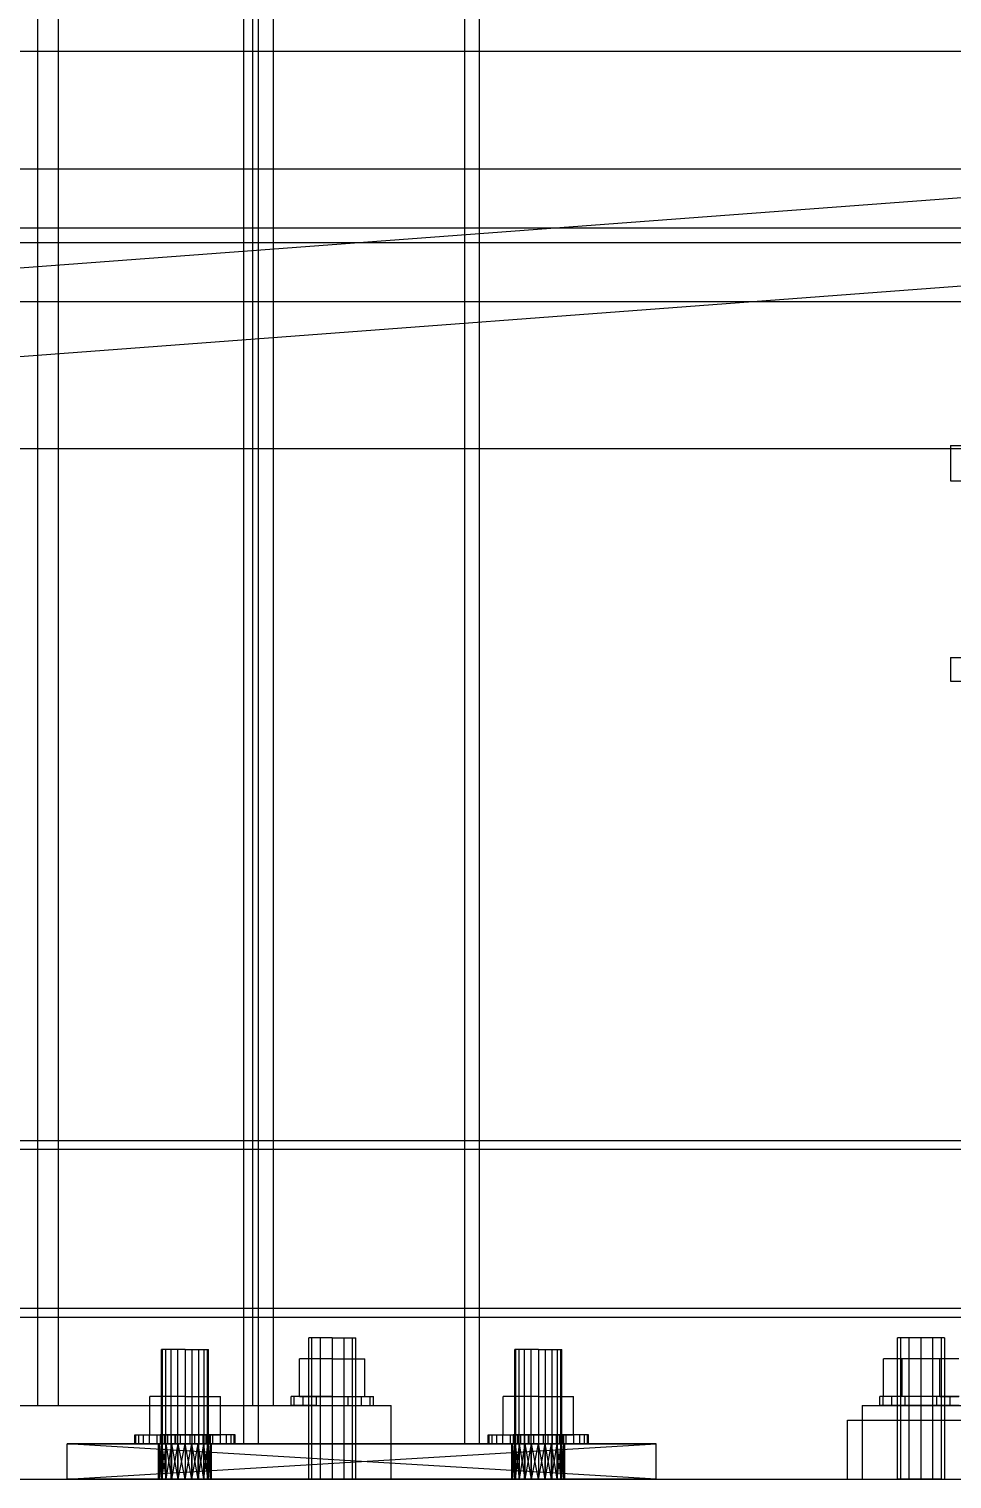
# Model space of a CAD drawing. Header units: millimetres. Extents: x -1970 to 59977, y -50268 to 6837.
# Drawn here: x 937 to 1250.5, y -36000 to -35507.5 of the extents above; entities that cross this region are included whole.
import ezdxf

# ---------------------------------------------------------------- set-up
doc = ezdxf.new("R2010")
doc.units = ezdxf.units.MM
for name, color, linetype, lineweight in [('COTAS_O', 1, 'Continuous', 0), ('frontal_C01', 7, 'Continuous', 0), ('frontal_C04', 7, 'Continuous', 0), ('frontal_secador', 7, 'Continuous', 0)]:
    doc.layers.add(name, color=color, linetype=linetype, lineweight=lineweight)
doc.dimstyles.new('R19_100', dxfattribs={"dimtxt": 250, "dimasz": 150, "dimexe": 150, "dimexo": 80, "dimgap": 100, "dimtad": 1, "dimtih": 1, "dimtoh": 1, "dimdsep": 46, "dimcen": 0.09, "dimadec": 0, "dimazin": 0, "dimtfac": 1, "dimtdec": 4, "dimtofl": 0, "dimtmove": 0, "dimatfit": 3, "dimfxl": 1, "dimtolj": 1, "dimtzin": 0, "dimarcsym": 0})

# ---------------------------------------------------------------- blocks, each defined once
blk = doc.blocks.new('*D47')
at = {"layer": 'COTAS_O', "color": 0, "lineweight": -2, "transparency": 16777216}
for p, q in [((-1400, -35920), (-1400, -35150)), ((1400, -35920), (1400, -35150)), ((-1250, -35300), (1250, -35300))]:
    blk.add_line(p, q, dxfattribs=at)
at = {"layer": 'COTAS_O', "color": 0, "transparency": 16777216}
for points in [[(-1250, -35275), (-1250, -35325), (-1400, -35300)], [(1250, -35275), (1250, -35325), (1400, -35300)]]:
    blk.add_solid(points, dxfattribs=at)
at = {"layer": 'Defpoints', "color": 0, "transparency": 16777216}
for p in [(1400, -35300), (-1400, -36000), (1400, -36000)]:
    blk.add_point(p, dxfattribs=at)

msp = doc.modelspace()

# ---------------------------------------------------------------- linework, layer by layer
at = {"layer": 'frontal_C01'}
for p, q in [((940, -35975), (940, -33288.062)), ((947, -35975), (947, -33288.062)), ((1013, -35975), (1013, -33288.062)), ((1020, -35975), (1020, -33288.062)), ((1033.072, -35952), (1032, -35952)), ((1032, -36000), (1032, -35952)), ((1036, -35952), (1033.072, -35952)), ((1033.072, -36000), (1033.072, -35952)), ((1040, -35952), (1036, -35952)), ((1036, -36000), (1036, -35952)), ((1040, -35952), (1044, -35952)), ((1040, -35952), (1040, -36000)), ((1044, -35952), (1046.928, -35952)), ((1044, -36000), (1044, -35952)), ((1046.928, -35952), (1048, -35952)), ((1046.928, -36000), (1046.928, -35952)), ((1048, -36000), (1048, -35952)), ((1040, -35959.2), (1028.915, -35959.2)), ((1028.915, -35972), (1028.915, -35959.2)), ((1040, -35959.2), (1051.085, -35959.2)), ((1040, -35959.2), (1040, -35972)), ((1051.085, -35972), (1051.085, -35959.2)), ((1027.066, -35972), (1026, -35972)), ((1026, -35975), (1026, -35972)), ((1030.101, -35972), (1027.066, -35972)), ((1027.066, -35975), (1027.066, -35972)), ((1028.915, -35972), (1040, -35972)), ((1034.642, -35972), (1030.101, -35972)), ((1030.101, -35975), (1030.101, -35972)), ((1040, -35972), (1034.642, -35972)), ((1034.642, -35975), (1034.642, -35972)), ((1040, -35972), (1045.358, -35972)), ((1040, -35972), (1040, -35975)), ((1040, -35972), (1051.085, -35972)), ((1045.358, -35972), (1049.899, -35972)), ((1045.358, -35975), (1045.358, -35972)), ((1049.899, -35972), (1052.934, -35972)), ((1049.899, -35975), (1049.899, -35972)), ((1052.934, -35972), (1054, -35972)), ((1052.934, -35975), (1052.934, -35972)), ((1054, -35975), (1054, -35972)), ((900, -35975), (1060, -35975)), ((940, -35975), (947, -35975)), ((947, -35975), (1013, -35975)), ((1013, -35975), (1020, -35975)), ((1027.066, -35975), (1026, -35975)), ((1030.101, -35975), (1027.066, -35975)), ((1034.642, -35975), (1030.101, -35975)), ((1034.642, -35975), (1040, -35975)), ((1040, -35975), (1045.358, -35975)), ((1045.358, -35975), (1049.899, -35975)), ((1049.899, -35975), (1052.934, -35975)), ((1052.934, -35975), (1054, -35975)), ((1060, -36000), (1060, -35975)), ((900, -36000), (1060, -36000)), ((1033.072, -36000), (1032, -36000)), ((1036, -36000), (1033.072, -36000)), ((1036, -36000), (1040, -36000)), ((1040, -36000), (1044, -36000)), ((1044, -36000), (1046.928, -36000)), ((1046.928, -36000), (1048, -36000))]:
    msp.add_line(p, q, dxfattribs=at)
at = {"layer": 'frontal_C04'}
for p, q in [((650, -35515), (1850, -35515)), ((648.878, -35610.042), (1848.878, -35520.042)), ((651.122, -35639.958), (1851.122, -35549.958)), ((650, -35555), (1850, -35555)), ((-1750, -35575), (2600, -35575)), ((-1750, -35580), (2600, -35580)), ((650, -35600), (1850, -35600)), ((650, -35650), (1850, -35650)), ((1250, -35649), (1350, -35649)), ((1250, -35649), (1250, -35661)), ((1250, -35661), (1350, -35661)), ((1250, -35721), (1350, -35721)), ((1250, -35721), (1250, -35729)), ((1250, -35729), (1350, -35729)), ((1233.072, -35952), (1232, -35952)), ((1232, -36000), (1232, -35952)), ((1236, -35952), (1233.072, -35952)), ((1233.072, -36000), (1233.072, -35952)), ((1240, -35952), (1236, -35952)), ((1236, -36000), (1236, -35952)), ((1244, -35952), (1240, -35952)), ((1240, -36000), (1240, -35952)), ((1246.928, -35952), (1244, -35952)), ((1244, -36000), (1244, -35952)), ((1248, -35952), (1246.928, -35952)), ((1246.928, -36000), (1246.928, -35952)), ((1248, -35952), (1248, -36000)), ((1233.6, -35959.2), (1227.2, -35959.2)), ((1227.2, -35972), (1227.2, -35959.2)), ((1246.4, -35959.2), (1233.6, -35959.2)), ((1233.6, -35972), (1233.6, -35959.2)), ((1252.8, -35959.2), (1246.4, -35959.2)), ((1246.4, -35972), (1246.4, -35959.2)), ((1227.066, -35972), (1226, -35972)), ((1226, -35975), (1226, -35972)), ((1230.101, -35972), (1227.066, -35972)), ((1227.066, -35975), (1227.066, -35972)), ((1233.6, -35972), (1227.2, -35972)), ((1234.642, -35972), (1230.101, -35972)), ((1230.101, -35975), (1230.101, -35972)), ((1246.4, -35972), (1233.6, -35972)), ((1240, -35972), (1234.642, -35972)), ((1234.642, -35975), (1234.642, -35972)), ((1245.358, -35972), (1240, -35972)), ((1240, -35975), (1240, -35972)), ((1249.899, -35972), (1245.358, -35972)), ((1245.358, -35975), (1245.358, -35972)), ((1246.4, -35972), (1252.8, -35972)), ((1252.934, -35972), (1249.899, -35972)), ((1249.899, -35975), (1249.899, -35972)), ((1220, -35975), (1380, -35975)), ((1220, -35975), (1220, -36000)), ((1227.066, -35975), (1226, -35975)), ((1230.101, -35975), (1227.066, -35975)), ((1234.642, -35975), (1230.101, -35975)), ((1240, -35975), (1234.642, -35975)), ((1245.358, -35975), (1240, -35975)), ((1249.899, -35975), (1245.358, -35975)), ((1252.934, -35975), (1249.899, -35975)), ((1220, -36000), (1380, -36000)), ((1233.072, -36000), (1232, -36000)), ((1236, -36000), (1233.072, -36000)), ((1240, -36000), (1236, -36000)), ((1244, -36000), (1240, -36000)), ((1246.928, -36000), (1244, -36000)), ((1246.928, -36000), (1248, -36000))]:
    msp.add_line(p, q, dxfattribs=at)
at = {"layer": 'frontal_secador'}
for p, q in [((1010, -35988), (1010, -35144.711)), ((1015, -35988), (1015, -35144.711)), ((1085, -35988), (1085, -35144.711)), ((1090, -35988), (1090, -35144.711)), ((-1265, -35885), (1265, -35885)), ((-1265, -35888), (1265, -35888)), ((-1265, -35942), (1265, -35942)), ((-1265, -35945), (1265, -35945)), ((982.392, -35956), (982, -35956)), ((982, -36000), (982, -35956)), ((983.528, -35956), (982.392, -35956)), ((982.392, -36000), (982.392, -35956)), ((985.298, -35956), (983.528, -35956)), ((983.528, -36000), (983.528, -35956)), ((987.528, -35956), (985.298, -35956)), ((985.298, -36000), (985.298, -35956)), ((990, -35956), (987.528, -35956)), ((987.528, -36000), (987.528, -35956)), ((990, -35956), (992.472, -35956)), ((990, -35956), (990, -36000)), ((992.472, -35956), (994.702, -35956)), ((992.472, -36000), (992.472, -35956)), ((994.702, -35956), (996.472, -35956)), ((994.702, -36000), (994.702, -35956)), ((996.472, -35956), (997.608, -35956)), ((996.472, -36000), (996.472, -35956)), ((997.608, -35956), (998, -35956)), ((997.608, -36000), (997.608, -35956)), ((998, -36000), (998, -35956)), ((1102.392, -35956), (1102, -35956)), ((1102, -36000), (1102, -35956)), ((1103.528, -35956), (1102.392, -35956)), ((1102.392, -36000), (1102.392, -35956)), ((1105.298, -35956), (1103.528, -35956)), ((1103.528, -36000), (1103.528, -35956)), ((1107.528, -35956), (1105.298, -35956)), ((1105.298, -36000), (1105.298, -35956)), ((1110, -35956), (1107.528, -35956)), ((1107.528, -36000), (1107.528, -35956)), ((1110, -35956), (1112.472, -35956)), ((1110, -35956), (1110, -36000)), ((1112.472, -35956), (1114.702, -35956)), ((1112.472, -36000), (1112.472, -35956)), ((1114.702, -35956), (1116.472, -35956)), ((1114.702, -36000), (1114.702, -35956)), ((1116.472, -35956), (1117.608, -35956)), ((1116.472, -36000), (1116.472, -35956)), ((1117.608, -35956), (1118, -35956)), ((1117.608, -36000), (1117.608, -35956)), ((1118, -36000), (1118, -35956)), ((990, -35972), (978.006, -35972)), ((978.006, -35985), (978.006, -35972)), ((990, -35972), (1001.994, -35972)), ((990, -35972), (990, -35985)), ((1001.994, -35985), (1001.994, -35972)), ((1110, -35972), (1098.006, -35972)), ((1098.006, -35985), (1098.006, -35972)), ((1110, -35972), (1121.994, -35972)), ((1110, -35972), (1110, -35985)), ((1121.994, -35985), (1121.994, -35972)), ((1215, -35980), (1375, -35980)), ((1215, -36000), (1215, -35980)), ((973, -35988), (973, -35985)), ((973, -35985), (973.327, -35985)), ((973, -35985), (981.5, -35985)), ((973.327, -35988), (973.327, -35985)), ((973.327, -35985), (974.294, -35985)), ((973.327, -35985), (981.663, -35985)), ((974.294, -35988), (974.294, -35985)), ((974.294, -35985), (975.865, -35985)), ((974.294, -35985), (982.147, -35985)), ((975.865, -35988), (975.865, -35985)), ((975.865, -35985), (977.979, -35985)), ((975.865, -35985), (982.933, -35985)), ((977.979, -35988), (977.979, -35985)), ((977.979, -35985), (980.555, -35985)), ((977.979, -35985), (983.99, -35985)), ((978.006, -35985), (990, -35985)), ((980.555, -35988), (980.555, -35985)), ((980.555, -35985), (983.494, -35985)), ((980.555, -35985), (985.278, -35985)), ((981.663, -35985), (981.5, -35985)), ((981.5, -35985), (981.5, -35988)), ((982.147, -35985), (981.663, -35985)), ((981.663, -35985), (981.663, -35988)), ((982.933, -35985), (982.147, -35985)), ((982.147, -35985), (982.147, -35988)), ((983.99, -35985), (982.933, -35985)), ((982.933, -35985), (982.933, -35988)), ((983.494, -35988), (983.494, -35985)), ((983.494, -35985), (986.683, -35985)), ((983.494, -35985), (986.747, -35985)), ((985.278, -35985), (983.99, -35985)), ((983.99, -35985), (983.99, -35988)), ((986.747, -35985), (985.278, -35985)), ((985.278, -35985), (985.278, -35988)), ((986.683, -35988), (986.683, -35985)), ((986.683, -35985), (990, -35985)), ((986.683, -35985), (988.342, -35985)), ((988.342, -35985), (986.747, -35985)), ((986.747, -35985), (986.747, -35988)), ((990, -35985), (988.342, -35985)), ((988.342, -35985), (988.342, -35988)), ((993.317, -35985), (990, -35985)), ((990, -35985), (990, -35988)), ((990, -35985), (991.658, -35985)), ((990, -35985), (1001.994, -35985)), ((991.658, -35985), (991.658, -35988)), ((993.317, -35985), (991.658, -35985)), ((991.658, -35985), (993.253, -35985)), ((993.253, -35985), (993.253, -35988)), ((996.506, -35985), (993.253, -35985)), ((993.253, -35985), (994.722, -35985)), ((993.317, -35988), (993.317, -35985)), ((996.506, -35985), (993.317, -35985)), ((994.722, -35985), (994.722, -35988)), ((999.445, -35985), (994.722, -35985)), ((994.722, -35985), (996.01, -35985)), ((996.01, -35985), (996.01, -35988)), ((1002.021, -35985), (996.01, -35985)), ((996.01, -35985), (997.067, -35985)), ((996.506, -35988), (996.506, -35985)), ((999.445, -35985), (996.506, -35985)), ((997.067, -35985), (997.067, -35988)), ((1004.135, -35985), (997.067, -35985)), ((997.067, -35985), (997.853, -35985)), ((997.853, -35985), (997.853, -35988)), ((1005.706, -35985), (997.853, -35985)), ((997.853, -35985), (998.337, -35985)), ((998.337, -35985), (998.337, -35988)), ((1006.673, -35985), (998.337, -35985)), ((998.337, -35985), (998.5, -35985)), ((998.5, -35985), (998.5, -35988)), ((1007, -35985), (998.5, -35985)), ((999.445, -35988), (999.445, -35985)), ((1002.021, -35985), (999.445, -35985)), ((1002.021, -35988), (1002.021, -35985)), ((1004.135, -35985), (1002.021, -35985)), ((1004.135, -35988), (1004.135, -35985)), ((1005.706, -35985), (1004.135, -35985)), ((1005.706, -35988), (1005.706, -35985)), ((1006.673, -35985), (1005.706, -35985)), ((1006.673, -35988), (1006.673, -35985)), ((1007, -35985), (1006.673, -35985)), ((1007, -35988), (1007, -35985)), ((1093, -35988), (1093, -35985)), ((1093, -35985), (1093.327, -35985)), ((1093, -35985), (1101.5, -35985)), ((1093.327, -35988), (1093.327, -35985)), ((1093.327, -35985), (1094.294, -35985)), ((1093.327, -35985), (1101.663, -35985)), ((1094.294, -35988), (1094.294, -35985)), ((1094.294, -35985), (1095.865, -35985)), ((1094.294, -35985), (1102.147, -35985)), ((1095.865, -35988), (1095.865, -35985)), ((1095.865, -35985), (1097.979, -35985)), ((1095.865, -35985), (1102.933, -35985)), ((1097.979, -35988), (1097.979, -35985)), ((1097.979, -35985), (1100.555, -35985)), ((1097.979, -35985), (1103.99, -35985)), ((1098.006, -35985), (1110, -35985)), ((1100.555, -35988), (1100.555, -35985)), ((1100.555, -35985), (1103.494, -35985)), ((1100.555, -35985), (1105.278, -35985)), ((1101.663, -35985), (1101.5, -35985)), ((1101.5, -35985), (1101.5, -35988)), ((1102.147, -35985), (1101.663, -35985)), ((1101.663, -35985), (1101.663, -35988)), ((1102.933, -35985), (1102.147, -35985)), ((1102.147, -35985), (1102.147, -35988)), ((1103.99, -35985), (1102.933, -35985)), ((1102.933, -35985), (1102.933, -35988)), ((1103.494, -35988), (1103.494, -35985)), ((1103.494, -35985), (1106.683, -35985)), ((1103.494, -35985), (1106.747, -35985)), ((1105.278, -35985), (1103.99, -35985)), ((1103.99, -35985), (1103.99, -35988)), ((1106.747, -35985), (1105.278, -35985)), ((1105.278, -35985), (1105.278, -35988)), ((1106.683, -35988), (1106.683, -35985)), ((1106.683, -35985), (1110, -35985)), ((1106.683, -35985), (1108.342, -35985)), ((1108.342, -35985), (1106.747, -35985)), ((1106.747, -35985), (1106.747, -35988)), ((1110, -35985), (1108.342, -35985)), ((1108.342, -35985), (1108.342, -35988)), ((1113.317, -35985), (1110, -35985)), ((1110, -35985), (1110, -35988)), ((1110, -35985), (1111.658, -35985)), ((1110, -35985), (1121.994, -35985)), ((1111.658, -35985), (1111.658, -35988)), ((1113.317, -35985), (1111.658, -35985)), ((1111.658, -35985), (1113.253, -35985)), ((1113.253, -35985), (1113.253, -35988)), ((1116.506, -35985), (1113.253, -35985)), ((1113.253, -35985), (1114.722, -35985)), ((1113.317, -35988), (1113.317, -35985)), ((1116.506, -35985), (1113.317, -35985)), ((1114.722, -35985), (1114.722, -35988)), ((1119.445, -35985), (1114.722, -35985)), ((1114.722, -35985), (1116.01, -35985)), ((1116.01, -35985), (1116.01, -35988)), ((1122.021, -35985), (1116.01, -35985)), ((1116.01, -35985), (1117.067, -35985)), ((1116.506, -35988), (1116.506, -35985)), ((1119.445, -35985), (1116.506, -35985)), ((1117.067, -35985), (1117.067, -35988)), ((1124.135, -35985), (1117.067, -35985)), ((1117.067, -35985), (1117.853, -35985)), ((1117.853, -35985), (1117.853, -35988)), ((1125.706, -35985), (1117.853, -35985)), ((1117.853, -35985), (1118.337, -35985)), ((1118.337, -35985), (1118.337, -35988)), ((1126.673, -35985), (1118.337, -35985)), ((1118.337, -35985), (1118.5, -35985)), ((1118.5, -35985), (1118.5, -35988)), ((1127, -35985), (1118.5, -35985)), ((1119.445, -35988), (1119.445, -35985)), ((1122.021, -35985), (1119.445, -35985)), ((1122.021, -35988), (1122.021, -35985)), ((1124.135, -35985), (1122.021, -35985)), ((1124.135, -35988), (1124.135, -35985)), ((1125.706, -35985), (1124.135, -35985)), ((1125.706, -35988), (1125.706, -35985)), ((1126.673, -35985), (1125.706, -35985)), ((1126.673, -35988), (1126.673, -35985)), ((1127, -35985), (1126.673, -35985)), ((1127, -35988), (1127, -35985)), ((1110, -35988), (950, -35988)), ((950, -35988), (1107.671, -35988)), ((950, -35988), (990, -35988)), ((992.329, -35988), (950, -35988)), ((950, -35988), (987.671, -35988)), ((1150, -35988), (950, -35988)), ((950, -35988), (1105.5, -35988)), ((994.5, -35988), (950, -35988)), ((950, -35988), (985.5, -35988)), ((950, -35988), (1103.636, -35988)), ((950, -35988), (983.636, -35988)), ((950, -35988), (1102.206, -35988)), ((950, -35988), (982.206, -35988)), ((950, -35988), (1101.307, -35988)), ((950, -35988), (981.307, -35988)), ((950, -35988), (1101, -35988)), ((950, -35988), (981, -35988)), ((1112.329, -35988), (950, -35988)), ((950, -36000), (950, -35988)), ((1150, -36000), (950, -35988)), ((950, -36000), (1150, -35988)), ((973.327, -35988), (973, -35988)), ((981.5, -35988), (973, -35988)), ((974.294, -35988), (973.327, -35988)), ((981.663, -35988), (973.327, -35988)), ((975.865, -35988), (974.294, -35988)), ((982.147, -35988), (974.294, -35988)), ((977.979, -35988), (975.865, -35988)), ((982.933, -35988), (975.865, -35988)), ((980.555, -35988), (977.979, -35988)), ((983.99, -35988), (977.979, -35988)), ((983.494, -35988), (980.555, -35988)), ((985.278, -35988), (980.555, -35988)), ((981, -35988), (981.307, -35988)), ((990, -35988), (981, -35988)), ((987.671, -35988), (981, -35988)), ((985.5, -35988), (981, -35988)), ((983.636, -35988), (981, -35988)), ((982.206, -35988), (981, -35988)), ((981, -36000), (981.307, -35988)), ((981, -36000), (981, -35988)), ((981.307, -36000), (981, -35988)), ((981.307, -35988), (982.206, -35988)), ((990, -35988), (981.307, -35988)), ((981.307, -36000), (982.206, -35988)), ((981.307, -36000), (981.307, -35988)), ((982.206, -36000), (981.307, -35988)), ((981.5, -35988), (981.663, -35988)), ((981.663, -35988), (982.147, -35988)), ((982.147, -35988), (982.933, -35988)), ((982.206, -35988), (983.636, -35988)), ((990, -35988), (982.206, -35988)), ((982.206, -36000), (983.636, -35988)), ((982.206, -36000), (982.206, -35988)), ((983.636, -36000), (982.206, -35988)), ((982.933, -35988), (983.99, -35988)), ((986.683, -35988), (983.494, -35988)), ((986.747, -35988), (983.494, -35988)), ((983.636, -35988), (985.5, -35988)), ((990, -35988), (983.636, -35988)), ((983.636, -36000), (985.5, -35988)), ((983.636, -36000), (983.636, -35988)), ((985.5, -36000), (983.636, -35988)), ((983.99, -35988), (985.278, -35988)), ((985.278, -35988), (986.747, -35988)), ((985.5, -35988), (987.671, -35988)), ((990, -35988), (985.5, -35988)), ((985.5, -36000), (987.671, -35988)), ((985.5, -36000), (985.5, -35988)), ((987.671, -36000), (985.5, -35988)), ((990, -35988), (986.683, -35988)), ((988.342, -35988), (986.683, -35988)), ((986.747, -35988), (988.342, -35988)), ((987.671, -35988), (990, -35988)), ((987.671, -36000), (990, -35988)), ((987.671, -36000), (987.671, -35988)), ((990, -36000), (987.671, -35988)), ((988.342, -35988), (990, -35988)), ((990, -35988), (992.329, -35988)), ((990, -35988), (994.5, -35988)), ((990, -35988), (996.364, -35988)), ((990, -35988), (997.794, -35988)), ((990, -35988), (998.693, -35988)), ((990, -35988), (999, -35988)), ((990, -35988), (990, -36000)), ((992.329, -36000), (990, -35988)), ((990, -36000), (992.329, -35988)), ((990, -35988), (993.317, -35988)), ((991.658, -35988), (990, -35988)), ((991.658, -35988), (993.317, -35988)), ((993.253, -35988), (991.658, -35988)), ((992.329, -35988), (994.5, -35988)), ((992.329, -35988), (999, -35988)), ((992.329, -36000), (992.329, -35988)), ((994.5, -36000), (992.329, -35988)), ((992.329, -36000), (994.5, -35988)), ((993.253, -35988), (996.506, -35988)), ((994.722, -35988), (993.253, -35988)), ((993.317, -35988), (996.506, -35988)), ((996.364, -35988), (994.5, -35988)), ((994.5, -35988), (999, -35988)), ((994.5, -35988), (1103.636, -35988)), ((1110, -35988), (994.5, -35988)), ((994.5, -36000), (994.5, -35988)), ((996.364, -36000), (994.5, -35988)), ((994.5, -36000), (996.364, -35988)), ((994.722, -35988), (999.445, -35988)), ((996.01, -35988), (994.722, -35988)), ((996.01, -35988), (1002.021, -35988)), ((997.067, -35988), (996.01, -35988)), ((997.794, -35988), (996.364, -35988)), ((996.364, -35988), (999, -35988)), ((996.364, -35988), (1103.636, -35988)), ((996.364, -35988), (1101, -35988)), ((996.364, -35988), (1101.307, -35988)), ((996.364, -35988), (1102.206, -35988)), ((1110, -35988), (996.364, -35988)), ((996.364, -36000), (996.364, -35988)), ((997.794, -36000), (996.364, -35988)), ((996.364, -36000), (997.794, -35988)), ((996.506, -35988), (999.445, -35988)), ((997.067, -35988), (1004.135, -35988)), ((997.853, -35988), (997.067, -35988)), ((998.693, -35988), (997.794, -35988)), ((997.794, -35988), (999, -35988)), ((997.794, -35988), (1103.636, -35988)), ((1110, -35988), (997.794, -35988)), ((997.794, -36000), (997.794, -35988)), ((998.693, -36000), (997.794, -35988)), ((997.794, -36000), (998.693, -35988)), ((997.853, -35988), (1005.706, -35988)), ((998.337, -35988), (997.853, -35988)), ((998.337, -35988), (1006.673, -35988)), ((998.5, -35988), (998.337, -35988)), ((998.5, -35988), (1007, -35988)), ((999, -35988), (998.693, -35988)), ((998.693, -35988), (1103.636, -35988)), ((998.693, -35988), (1110, -35988)), ((998.693, -36000), (998.693, -35988)), ((999, -36000), (998.693, -35988)), ((998.693, -36000), (999, -35988)), ((999, -35988), (1103.636, -35988)), ((999, -35988), (1105.5, -35988)), ((999, -35988), (1107.671, -35988)), ((999, -35988), (1110, -35988)), ((999, -36000), (999, -35988)), ((999.445, -35988), (1002.021, -35988)), ((1002.021, -35988), (1004.135, -35988)), ((1004.135, -35988), (1005.706, -35988)), ((1005.706, -35988), (1006.673, -35988)), ((1006.673, -35988), (1007, -35988)), ((1010, -35988), (1015, -35988)), ((1015, -35988), (1085, -35988)), ((1085, -35988), (1090, -35988)), ((1093.327, -35988), (1093, -35988)), ((1101.5, -35988), (1093, -35988)), ((1094.294, -35988), (1093.327, -35988)), ((1101.663, -35988), (1093.327, -35988)), ((1095.865, -35988), (1094.294, -35988)), ((1102.147, -35988), (1094.294, -35988)), ((1097.979, -35988), (1095.865, -35988)), ((1102.933, -35988), (1095.865, -35988)), ((1100.555, -35988), (1097.979, -35988)), ((1103.99, -35988), (1097.979, -35988)), ((1103.494, -35988), (1100.555, -35988)), ((1105.278, -35988), (1100.555, -35988)), ((1101, -35988), (1101.307, -35988)), ((1110, -35988), (1101, -35988)), ((1107.671, -35988), (1101, -35988)), ((1105.5, -35988), (1101, -35988)), ((1103.636, -35988), (1101, -35988)), ((1101, -36000), (1101.307, -35988)), ((1101, -36000), (1101, -35988)), ((1101.307, -36000), (1101, -35988)), ((1101.307, -35988), (1102.206, -35988)), ((1110, -35988), (1101.307, -35988)), ((1101.307, -36000), (1102.206, -35988)), ((1101.307, -36000), (1101.307, -35988)), ((1102.206, -36000), (1101.307, -35988)), ((1101.5, -35988), (1101.663, -35988)), ((1101.663, -35988), (1102.147, -35988)), ((1102.147, -35988), (1102.933, -35988)), ((1102.206, -35988), (1103.636, -35988)), ((1110, -35988), (1102.206, -35988)), ((1102.206, -36000), (1103.636, -35988)), ((1102.206, -36000), (1102.206, -35988)), ((1103.636, -36000), (1102.206, -35988)), ((1102.933, -35988), (1103.99, -35988)), ((1106.683, -35988), (1103.494, -35988)), ((1106.747, -35988), (1103.494, -35988)), ((1103.636, -35988), (1105.5, -35988)), ((1110, -35988), (1103.636, -35988)), ((1103.636, -36000), (1105.5, -35988)), ((1103.636, -36000), (1103.636, -35988)), ((1105.5, -36000), (1103.636, -35988)), ((1103.99, -35988), (1105.278, -35988)), ((1105.278, -35988), (1106.747, -35988)), ((1105.5, -35988), (1107.671, -35988)), ((1110, -35988), (1105.5, -35988)), ((1105.5, -36000), (1107.671, -35988)), ((1105.5, -36000), (1105.5, -35988)), ((1107.671, -36000), (1105.5, -35988)), ((1110, -35988), (1106.683, -35988)), ((1108.342, -35988), (1106.683, -35988)), ((1106.747, -35988), (1108.342, -35988)), ((1107.671, -35988), (1110, -35988)), ((1107.671, -36000), (1110, -35988)), ((1107.671, -36000), (1107.671, -35988)), ((1110, -36000), (1107.671, -35988)), ((1108.342, -35988), (1110, -35988)), ((1110, -35988), (1112.329, -35988)), ((1110, -35988), (1150, -35988)), ((1110, -35988), (1110, -36000)), ((1112.329, -36000), (1110, -35988)), ((1110, -36000), (1112.329, -35988)), ((1110, -35988), (1113.317, -35988)), ((1111.658, -35988), (1110, -35988)), ((1111.658, -35988), (1113.317, -35988)), ((1113.253, -35988), (1111.658, -35988)), ((1112.329, -35988), (1150, -35988)), ((1114.5, -35988), (1112.329, -35988)), ((1112.329, -35988), (1116.364, -35988)), ((1112.329, -35988), (1117.794, -35988)), ((1112.329, -35988), (1118.693, -35988)), ((1112.329, -35988), (1119, -35988)), ((1112.329, -36000), (1112.329, -35988)), ((1114.5, -36000), (1112.329, -35988)), ((1112.329, -36000), (1114.5, -35988)), ((1113.253, -35988), (1116.506, -35988)), ((1114.722, -35988), (1113.253, -35988)), ((1113.317, -35988), (1116.506, -35988)), ((1114.5, -35988), (1150, -35988)), ((1116.364, -35988), (1114.5, -35988)), ((1114.5, -35988), (1119, -35988)), ((1114.5, -36000), (1114.5, -35988)), ((1116.364, -36000), (1114.5, -35988)), ((1114.5, -36000), (1116.364, -35988)), ((1114.722, -35988), (1119.445, -35988)), ((1116.01, -35988), (1114.722, -35988)), ((1116.01, -35988), (1122.021, -35988)), ((1117.067, -35988), (1116.01, -35988)), ((1116.364, -35988), (1150, -35988)), ((1117.794, -35988), (1116.364, -35988)), ((1116.364, -35988), (1119, -35988)), ((1116.364, -36000), (1116.364, -35988)), ((1117.794, -36000), (1116.364, -35988)), ((1116.364, -36000), (1117.794, -35988)), ((1116.506, -35988), (1119.445, -35988)), ((1117.067, -35988), (1124.135, -35988)), ((1117.853, -35988), (1117.067, -35988)), ((1117.794, -35988), (1150, -35988)), ((1118.693, -35988), (1117.794, -35988)), ((1117.794, -35988), (1119, -35988)), ((1117.794, -36000), (1117.794, -35988)), ((1118.693, -36000), (1117.794, -35988)), ((1117.794, -36000), (1118.693, -35988)), ((1117.853, -35988), (1125.706, -35988)), ((1118.337, -35988), (1117.853, -35988)), ((1118.337, -35988), (1126.673, -35988)), ((1118.5, -35988), (1118.337, -35988)), ((1118.5, -35988), (1127, -35988)), ((1118.693, -35988), (1150, -35988)), ((1119, -35988), (1118.693, -35988)), ((1118.693, -36000), (1118.693, -35988)), ((1119, -36000), (1118.693, -35988)), ((1118.693, -36000), (1119, -35988)), ((1119, -35988), (1150, -35988)), ((1119, -36000), (1119, -35988)), ((1119.445, -35988), (1122.021, -35988)), ((1122.021, -35988), (1124.135, -35988)), ((1124.135, -35988), (1125.706, -35988)), ((1125.706, -35988), (1126.673, -35988)), ((1126.673, -35988), (1127, -35988)), ((1150, -36000), (1150, -35988)), ((-1400, -36000), (1400, -36000)), ((950, -36000), (1110, -36000)), ((1107.671, -36000), (950, -36000)), ((990, -36000), (950, -36000)), ((950, -36000), (992.329, -36000)), ((987.671, -36000), (950, -36000)), ((950, -36000), (1150, -36000)), ((1105.5, -36000), (950, -36000)), ((950, -36000), (994.5, -36000)), ((985.5, -36000), (950, -36000)), ((1103.636, -36000), (950, -36000)), ((983.636, -36000), (950, -36000)), ((1102.206, -36000), (950, -36000)), ((982.206, -36000), (950, -36000)), ((1101.307, -36000), (950, -36000)), ((981.307, -36000), (950, -36000)), ((1101, -36000), (950, -36000)), ((981, -36000), (950, -36000)), ((950, -36000), (1112.329, -36000)), ((981.307, -36000), (981, -36000)), ((981, -36000), (990, -36000)), ((981, -36000), (987.671, -36000)), ((981, -36000), (985.5, -36000)), ((981, -36000), (983.636, -36000)), ((981, -36000), (982.206, -36000)), ((982.206, -36000), (981.307, -36000)), ((981.307, -36000), (990, -36000)), ((982.392, -36000), (982, -36000)), ((983.636, -36000), (982.206, -36000)), ((982.206, -36000), (990, -36000)), ((983.528, -36000), (982.392, -36000)), ((985.298, -36000), (983.528, -36000)), ((985.5, -36000), (983.636, -36000)), ((983.636, -36000), (990, -36000)), ((987.528, -36000), (985.298, -36000)), ((987.671, -36000), (985.5, -36000)), ((985.5, -36000), (990, -36000)), ((987.528, -36000), (990, -36000)), ((990, -36000), (987.671, -36000)), ((992.329, -36000), (990, -36000)), ((994.5, -36000), (990, -36000)), ((996.364, -36000), (990, -36000)), ((997.794, -36000), (990, -36000)), ((998.693, -36000), (990, -36000)), ((999, -36000), (990, -36000)), ((990, -36000), (992.472, -36000)), ((994.5, -36000), (992.329, -36000)), ((999, -36000), (992.329, -36000)), ((992.472, -36000), (994.702, -36000)), ((994.5, -36000), (996.364, -36000)), ((999, -36000), (994.5, -36000)), ((1103.636, -36000), (994.5, -36000)), ((994.5, -36000), (1110, -36000)), ((994.702, -36000), (996.472, -36000)), ((996.364, -36000), (997.794, -36000)), ((999, -36000), (996.364, -36000)), ((1103.636, -36000), (996.364, -36000)), ((1101, -36000), (996.364, -36000)), ((1101.307, -36000), (996.364, -36000)), ((1102.206, -36000), (996.364, -36000)), ((996.364, -36000), (1110, -36000)), ((996.472, -36000), (997.608, -36000)), ((997.608, -36000), (998, -36000)), ((997.794, -36000), (998.693, -36000)), ((999, -36000), (997.794, -36000)), ((1103.636, -36000), (997.794, -36000)), ((997.794, -36000), (1110, -36000)), ((998.693, -36000), (999, -36000)), ((1103.636, -36000), (998.693, -36000)), ((1110, -36000), (998.693, -36000)), ((1103.636, -36000), (999, -36000)), ((1105.5, -36000), (999, -36000)), ((1107.671, -36000), (999, -36000)), ((1110, -36000), (999, -36000)), ((1101.307, -36000), (1101, -36000)), ((1101, -36000), (1110, -36000)), ((1101, -36000), (1107.671, -36000)), ((1101, -36000), (1105.5, -36000)), ((1101, -36000), (1103.636, -36000)), ((1102.206, -36000), (1101.307, -36000)), ((1101.307, -36000), (1110, -36000)), ((1102.392, -36000), (1102, -36000)), ((1103.636, -36000), (1102.206, -36000)), ((1102.206, -36000), (1110, -36000)), ((1103.528, -36000), (1102.392, -36000)), ((1105.298, -36000), (1103.528, -36000)), ((1105.5, -36000), (1103.636, -36000)), ((1103.636, -36000), (1110, -36000)), ((1107.528, -36000), (1105.298, -36000)), ((1107.671, -36000), (1105.5, -36000)), ((1105.5, -36000), (1110, -36000)), ((1107.528, -36000), (1110, -36000)), ((1110, -36000), (1107.671, -36000)), ((1112.329, -36000), (1110, -36000)), ((1150, -36000), (1110, -36000)), ((1110, -36000), (1112.472, -36000)), ((1150, -36000), (1112.329, -36000)), ((1112.329, -36000), (1114.5, -36000)), ((1116.364, -36000), (1112.329, -36000)), ((1117.794, -36000), (1112.329, -36000)), ((1118.693, -36000), (1112.329, -36000)), ((1119, -36000), (1112.329, -36000)), ((1112.472, -36000), (1114.702, -36000)), ((1150, -36000), (1114.5, -36000)), ((1114.5, -36000), (1116.364, -36000)), ((1119, -36000), (1114.5, -36000)), ((1114.702, -36000), (1116.472, -36000)), ((1150, -36000), (1116.364, -36000)), ((1116.364, -36000), (1117.794, -36000)), ((1119, -36000), (1116.364, -36000)), ((1116.472, -36000), (1117.608, -36000)), ((1117.608, -36000), (1118, -36000)), ((1150, -36000), (1117.794, -36000)), ((1117.794, -36000), (1118.693, -36000)), ((1119, -36000), (1117.794, -36000)), ((1150, -36000), (1118.693, -36000)), ((1118.693, -36000), (1119, -36000)), ((1150, -36000), (1119, -36000)), ((1215, -36000), (1375, -36000))]:
    msp.add_line(p, q, dxfattribs=at)

# ---------------------------------------------------------------- dimensions: what is measured, and where the dimension line sits
at = {"layer": 'COTAS_O'}
dim = msp.add_aligned_dim(p1=(-1400, -36000), p2=(1400, -36000), distance=700, text='<> O', dimstyle='R19_100', dxfattribs=at)
dim.commit()
dim.dimension.update_dxf_attribs({"geometry": '*D47', "text_midpoint": (0, -35300)})

doc.saveas('drawing.dxf')
